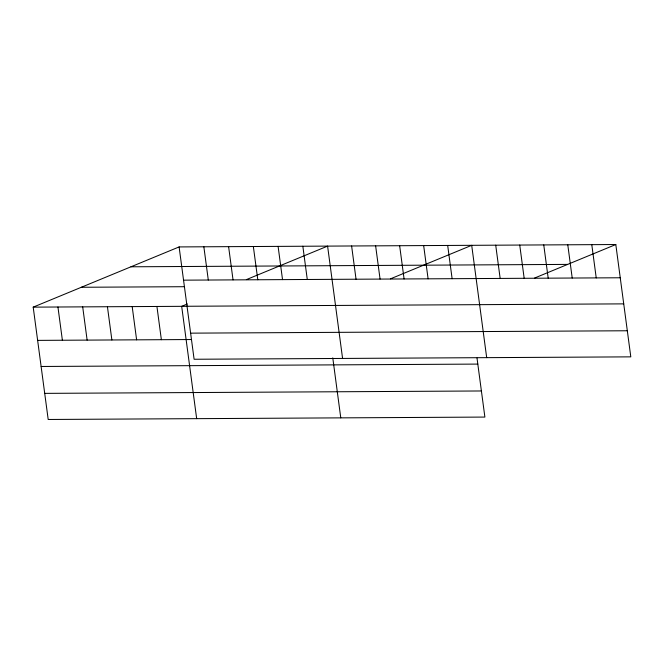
<?xml version="1.0" encoding="UTF-8"?>
<svg xmlns="http://www.w3.org/2000/svg" width="664" height="664" viewBox="0 0 664 664"><rect width="100%" height="100%" fill="white"/><g stroke="black" fill="none" stroke-linecap="round" stroke-linejoin="round"><path stroke-width="1" d="M477.009 358.062L484.886 417.075L48.19 419.474L33.2 307.142L179.114 246.925L615.81 244.526L630.8 356.858L194.104 359.257L179.114 246.925M187.339 303.988L181.679 306.328L196.668 418.66M246.369 279.627L327.593 246.112L342.582 358.444M390.473 278.838L471.697 245.323L486.687 357.655M534.586 278.05L615.81 244.526M130.966 266.795L567.662 264.397M183.546 280.166L620.251 277.768M81.348 287.271L184.459 286.707M187.032 306.262L623.728 303.871M33.2 307.142L187.68 306.295M190.618 333.154L627.314 330.763M37.632 340.383L191.116 339.536M41.118 366.478L477.814 364.088M44.704 393.37L481.4 390.971M591.79 244.659L596.231 277.901M567.778 244.792L572.21 278.033M543.758 244.925L548.19 278.166M519.738 245.057L524.17 278.299M495.717 245.19L500.158 278.432M447.685 245.448L452.118 278.689M423.665 245.58L428.097 278.822M399.645 245.713L404.086 278.955M375.625 245.846L380.065 279.087M351.613 245.979L356.045 279.22M332.772 357.846L340.773 417.863M302.842 246.244L307.283 279.486M278.1 246.386L282.532 279.627M253.349 246.518L257.79 279.76M228.607 246.651L233.039 279.893M203.856 246.792L208.297 280.034M156.928 306.461L161.369 339.702M132.186 306.594L136.618 339.835M107.435 306.735L111.876 339.976M82.693 306.868L87.125 340.109M57.942 307L62.383 340.242"/></g></svg>
